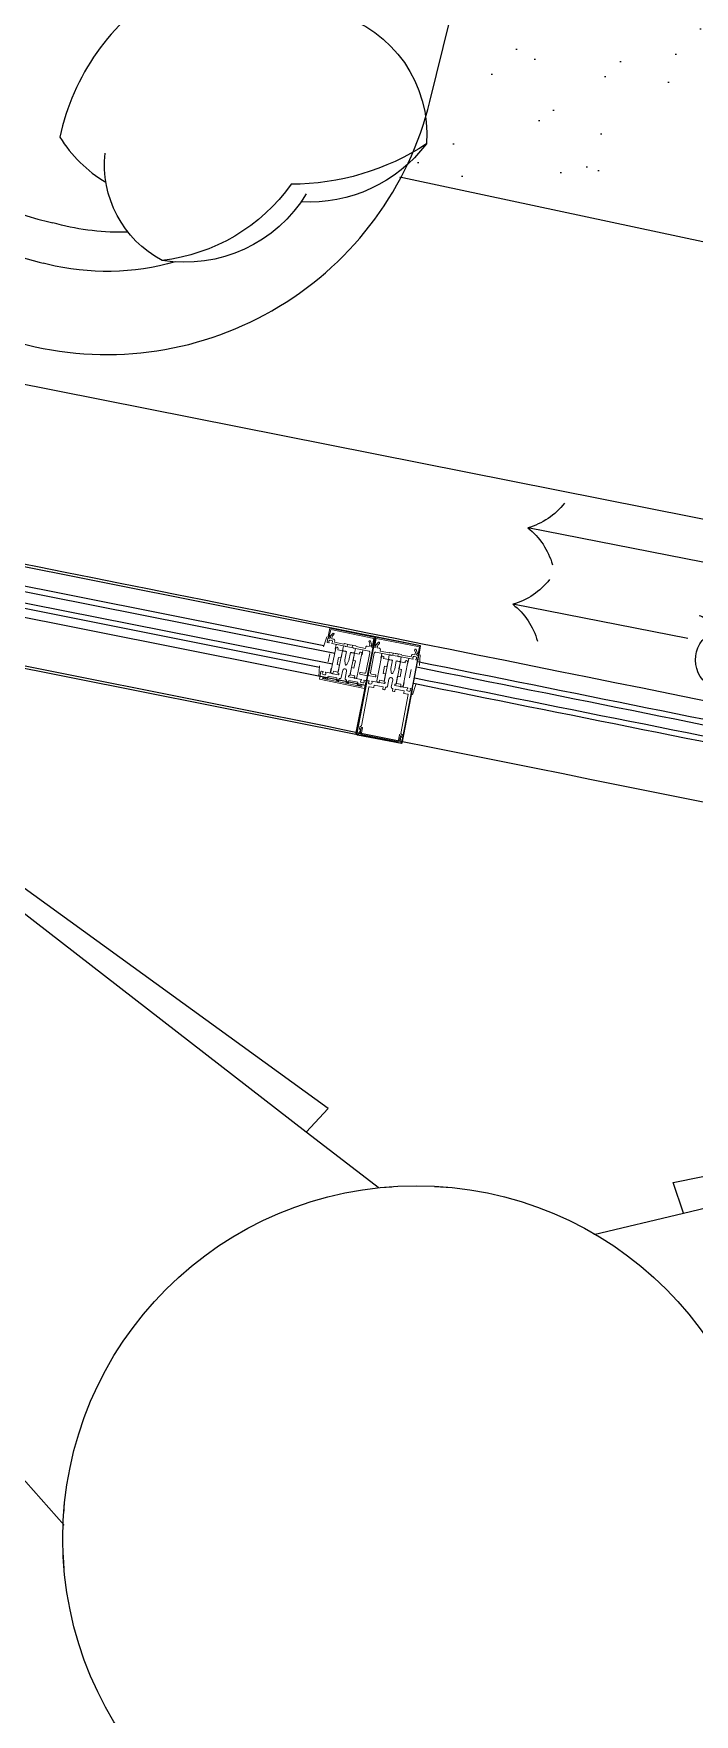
# Model space of a CAD drawing. Extents: x -678889171 to 586587, y -792238163 to 335485.
# Drawn here: x 59287 to 60003, y 21717 to 23540 of the extents above; entities that cross this region are included whole.
import ezdxf
from ezdxf.xclip import XClip

# ---------------------------------------------------------------- set-up
doc = ezdxf.new("R2010")
doc.units = 0
doc.header["$MEASUREMENT"] = 0
doc.header["$XCLIPFRAME"] = 2
doc.set_wipeout_variables(frame=1)
doc.layers.get('0').update_dxf_attribs({"color": 8})
for name, color, linetype in [('9TH-FURN$0$A-SITE-PATT', 252, 'Continuous'), ('XR-A-9TH-FLOOR$0$A-SITE-PATT', 252, 'Continuous'), ('XR-A-TYP 00(OUTER)$0$A-GLAZ', 252, 'Continuous'), ('XR-A-TYP 00(OUTER)$0$A-SITE-PATT', 252, 'Continuous'), ('XR-A-TYP-4TH TO 10TH (OUTER)$0$A-DIM-IN', 252, 'Continuous'), ('XR-A-TYP.furn$0$A-SITE-PATT', 252, 'Continuous'), ('XR-A-TYP.furn$0$XR-A-TYP-2-3-5-6-7-9$0$I-CLNG', 252, 'Continuous'), ('XR-A-TYP.furn$0$XR-A-TYP-2-3-5-6-7-9$0$I-FURN', 252, 'Continuous'), ('XR-A-TYP.furn$0$XR-A-TYP-2-3-5-6-7-9$0$I-FURN-CHAR', 252, 'Continuous'), ('XR-A-TYP.furn$0$XR-A-TYP-2-3-5-6-7-9$0$I-FURN-FLOR', 252, 'Continuous'), ('XR-A-TYP.furn$0$XR-A-TYP-2-3-5-6-7-9$0$I-FURN-PATT', 252, 'Continuous'), ('XR-A-TYP.furn$0$XR-A-TYP-2-3-5-6-7-9$0$I-WIPEOUT', 252, 'Continuous')]:
    doc.layers.add(name, color=color, linetype=linetype)
doc.layers.add('XR-A-TYP 00(OUTER)$0$Main entrance$0$A-ELEV-GLAZ', color=252, linetype='Continuous', lineweight=20)

# ---------------------------------------------------------------- blocks, each defined once
blk = doc.blocks.new('XR-A-TYP 00(OUTER)$0$m')
at = {"layer": 'XR-A-TYP 00(OUTER)$0$Main entrance$0$A-ELEV-GLAZ'}
for p, q in [((12664.2, 190975.7, 0), (12663.8, 190966.3, 0)), ((12664.2, 190975.7, 0), (12663.8, 190966.3, 0)), ((12714.1, 190973.9, 0), (12664.2, 190975.7, 0)), ((12665.3, 190964.8, 0), (12664.4, 190964.8, 0)), ((12665.3, 190964.8, 0), (12664.4, 190964.8, 0)), ((12664.9, 190966.7, 0), (12665.2, 190974.4, 0)), ((12665.5, 190966.6, 0), (12664.9, 190966.7, 0)), ((12665.1, 190965, 0), (12665.5, 190965, 0)), ((12665.2, 190974.4, 0), (12713, 190972.7, 0)), ((12668, 190970.6, 0), (12665.7, 190966.8, 0)), ((12668, 190964.7, 0), (12668.1, 190967.5, 0)), ((12668.1, 190967.5, 0), (12669.5, 190969.7, 0)), ((12708.4, 190968.3, 0), (12709.6, 190966, 0)), ((12709.6, 190966, 0), (12709.5, 190963.2, 0)), ((12712, 190965.1, 0), (12709.9, 190969.1, 0)), ((12712.8, 190965, 0), (12712.1, 190965, 0)), ((12713, 190972.7, 0), (12712.8, 190965, 0)), ((12713.8, 190964.5, 0), (12714.1, 190973.9, 0)), ((12663.8, 190964.2, 0), (12662.7, 190933.4, 0)), ((12663.8, 190964.2, 0), (12663.6, 190960.2, 0)), ((12664.9, 190936.7, 0), (12665.7, 190958.5, 0)), ((12667, 190959.7, 0), (12683.8, 190959.1, 0)), ((12670.4, 190964.6, 0), (12668, 190964.7, 0)), ((12671.6, 190961.6, 0), (12671.6, 190963.3, 0)), ((12681.8, 190961.3, 0), (12671.6, 190961.6, 0)), ((12674, 190955.5, 0), (12673.1, 190929, 0)), ((12673.7, 190959.4, 0), (12673.6, 190954.2, 0)), ((12676.6, 190954.1, 0), (12676.7, 190955.4, 0)), ((12681.8, 190953.9, 0), (12676.6, 190954.1, 0)), ((12681.8, 190953.9, 0), (12680.9, 190929.2, 0)), ((12681.5, 190945.9, 0), (12681.8, 190953.9, 0)), ((12682.3, 190961.8, 0), (12681.8, 190961.3, 0)), ((12681.8, 190953.9, 0), (12682, 190959.2, 0)), ((12682.6, 190953.8, 0), (12681.8, 190953.9, 0)), ((12683.1, 190953.8, 0), (12681.8, 190953.9, 0)), ((12683.3, 190959.1, 0), (12682, 190959.2, 0)), ((12688.4, 190961.6, 0), (12682.3, 190961.8, 0)), ((12683, 190954.1, 0), (12682.6, 190953.8, 0)), ((12683.3, 190953.8, 0), (12683, 190954.1, 0)), ((12684.8, 190953.8, 0), (12683.3, 190953.8, 0)), ((12683.8, 190959.1, 0), (12684.1, 190958.8, 0)), ((12684.1, 190958.8, 0), (12684.5, 190959.1, 0)), ((12684.5, 190959.1, 0), (12692.7, 190958.8, 0)), ((12685.1, 190954.1, 0), (12684.8, 190953.8, 0)), ((12685.4, 190953.7, 0), (12685.1, 190954.1, 0)), ((12686.3, 190953.7, 0), (12685.4, 190953.7, 0)), ((12685.8, 190959, 0), (12685.9, 190961.7, 0)), ((12686, 190944.6, 0), (12686.3, 190953.7, 0)), ((12688.7, 190961.2, 0), (12688.4, 190961.6, 0)), ((12689, 190961.6, 0), (12688.7, 190961.2, 0)), ((12695, 190961.3, 0), (12689, 190961.6, 0)), ((12690.5, 190953.6, 0), (12690.2, 190944.5, 0)), ((12691.4, 190953.5, 0), (12690.5, 190953.6, 0)), ((12691.4, 190958.8, 0), (12691.5, 190961.5, 0)), ((12691.7, 190953.8, 0), (12691.4, 190953.5, 0)), ((12692, 190953.5, 0), (12691.7, 190953.8, 0)), ((12693.5, 190953.4, 0), (12692, 190953.5, 0)), ((12692.7, 190958.8, 0), (12693, 190958.4, 0)), ((12693, 190958.4, 0), (12693.3, 190958.8, 0)), ((12693.3, 190958.8, 0), (12708.1, 190958.2, 0)), ((12693.9, 190953.8, 0), (12693.5, 190953.4, 0)), ((12695, 190953.4, 0), (12693.7, 190953.4, 0)), ((12695.2, 190958.7, 0), (12693.9, 190958.7, 0)), ((12694.2, 190953.4, 0), (12693.9, 190953.8, 0)), ((12694.1, 190928.8, 0), (12695, 190953.4, 0)), ((12695, 190953.4, 0), (12694.2, 190953.4, 0)), ((12694.7, 190945.5, 0), (12695, 190953.4, 0)), ((12695.5, 190960.8, 0), (12695, 190961.3, 0)), ((12695.2, 190958.7, 0), (12695, 190953.4, 0)), ((12695, 190953.4, 0), (12700.2, 190953.2, 0)), ((12705.7, 190960.4, 0), (12695.5, 190960.8, 0)), ((12700.2, 190953.2, 0), (12700.2, 190954.5, 0)), ((12702.9, 190954.4, 0), (12701.9, 190928, 0)), ((12703.4, 190958.4, 0), (12703.2, 190953.1, 0)), ((12705.8, 190962, 0), (12705.7, 190960.4, 0)), ((12709.5, 190963.2, 0), (12707.1, 190963.3, 0)), ((12707.4, 190937.8, 0), (12707.7, 190946.9, 0)), ((12707.8, 190960.1, 0), (12707.9, 190960.4, 0)), ((12708.9, 190961.4, 0), (12710.8, 190961.3, 0)), ((12711.4, 190958.1, 0), (12713.1, 190958, 0)), ((12711.8, 190960.2, 0), (12711.8, 190960, 0)), ((12712.1, 190963.3, 0), (12712.5, 190963.3, 0)), ((12713.1, 190963, 0), (12712.3, 190963.1, 0)), ((12713.6, 190958.5, 0), (12713.7, 190962.4, 0)), ((12716.3, 190952.6, 0), (12715.1, 190964.1, 0)), ((12662.7, 190933.4, 0), (12670.5, 190933.1, 0)), ((12670.6, 190935.2, 0), (12666.1, 190935.4, 0)), ((12671.1, 190933.7, 0), (12671.2, 190934.5, 0)), ((12675.7, 190928.9, 0), (12675.8, 190930.3, 0)), ((12675.8, 190930.3, 0), (12680.9, 190930.1, 0)), ((12678.6, 190938.1, 0), (12678.9, 190946, 0)), ((12681.2, 190938, 0), (12678.6, 190938.1, 0)), ((12678.9, 190946, 0), (12681.5, 190945.9, 0)), ((12680.9, 190930.1, 0), (12681.2, 190938, 0)), ((12681.1, 190929, 0), (12682, 190929, 0)), ((12682.2, 190928.8, 0), (12682.1, 190927.6, 0)), ((12685.5, 190933, 0), (12685.3, 190924.9, 0)), ((12687, 190940, 0), (12686, 190944.6, 0)), ((12690.2, 190944.5, 0), (12688.8, 190939.9, 0)), ((12689.5, 190924.8, 0), (12689.8, 190932.8, 0)), ((12692.8, 190927.2, 0), (12692.9, 190928.4, 0)), ((12693.1, 190928.6, 0), (12693.9, 190928.6, 0)), ((12694.2, 190929.6, 0), (12694.5, 190937.5, 0)), ((12699.3, 190929.4, 0), (12694.2, 190929.6, 0)), ((12694.5, 190937.5, 0), (12697.1, 190937.4, 0)), ((12697.4, 190945.4, 0), (12694.7, 190945.5, 0)), ((12697.1, 190937.4, 0), (12697.4, 190945.4, 0)), ((12699.3, 190928.1, 0), (12699.3, 190929.4, 0)), ((12702.3, 190926.7, 0), (12702.5, 190932, 0)), ((12715.5, 190931.5, 0), (12713.5, 190920.1, 0)), ((12662.5, 190927.7, 0), (12660.3, 190868.4)), ((12662.5, 190927.7, 0), (12660.3, 190868.4)), ((12664.6, 190928, 0), (12662.9, 190928.1, 0)), ((12665.5, 190921.1, 0), (12664, 190878.4)), ((12664.2, 190925.9, 0), (12664.2, 190926.1, 0)), ((12667.1, 190924.7, 0), (12665.2, 190924.8, 0)), ((12670.4, 190921.3, 0), (12666, 190921.5, 0)), ((12675.4, 190927.6, 0), (12667.9, 190927.9, 0)), ((12668.2, 190926, 0), (12668.2, 190925.8, 0)), ((12670.9, 190924.2, 0), (12670.8, 190921.7, 0)), ((12680.7, 190923.8, 0), (12670.9, 190924.2, 0)), ((12675.7, 190927.3, 0), (12675.4, 190927.6, 0)), ((12676, 190927.6, 0), (12675.7, 190927.3, 0)), ((12681.9, 190927.4, 0), (12676, 190927.6, 0)), ((12680.6, 190921.4, 0), (12680.7, 190923.8, 0)), ((12682.7, 190920.9, 0), (12681, 190920.9, 0)), ((12683.9, 190923.7, 0), (12683.2, 190923.7, 0)), ((12683.2, 190923.7, 0), (12683.2, 190921.3, 0)), ((12691.4, 190923.4, 0), (12690.7, 190923.5, 0)), ((12691.3, 190921, 0), (12691.4, 190923.4, 0)), ((12693.4, 190920.5, 0), (12691.7, 190920.6, 0)), ((12698.9, 190926.8, 0), (12693, 190927, 0)), ((12703.7, 190923, 0), (12693.9, 190923.3, 0)), ((12693.9, 190923.3, 0), (12693.9, 190920.9, 0)), ((12699.2, 190926.5, 0), (12698.9, 190926.8, 0)), ((12699.5, 190926.8, 0), (12699.2, 190926.5, 0)), ((12707, 190926.5, 0), (12699.5, 190926.8, 0)), ((12703.7, 190920.6, 0), (12703.7, 190923, 0)), ((12708.5, 190920, 0), (12704.1, 190920.1, 0)), ((12706.6, 190924.4, 0), (12706.6, 190924.6, 0)), ((12707.4, 190876.8), (12708.9, 190919.5, 0)), ((12709.5, 190923.2, 0), (12707.6, 190923.3, 0)), ((12712, 190926.3, 0), (12710.3, 190926.4, 0)), ((12710.3, 190866.6), (12712.4, 190925.9, 0)), ((12710.6, 190924.5, 0), (12710.5, 190924.2, 0)), ((12661.9, 190869.3), (12663.9, 190874.2)), ((12662.4, 190876.9), (12664, 190878.4)), ((12662.4, 190874.9), (12662.4, 190876.9)), ((12663.9, 190874.2), (12663, 190874.3)), ((12707.4, 190876.8), (12708.8, 190875.3)), ((12708.8, 190875.3), (12708.7, 190873.3)), ((12660.7, 190868.2), (12661.9, 190869.3)), ((12708.1, 190872.7), (12707.2, 190872.7)), ((12707.2, 190872.7), (12708.9, 190867.7)), ((12708.9, 190867.7), (12709.9, 190866.5))]:
    blk.add_line(p, q, dxfattribs=at)
at = {"layer": 'XR-A-TYP 00(OUTER)$0$Main entrance$0$A-ELEV-GLAZ', "elevation": 0}
blk.add_lwpolyline([(12709.6, 190866, 0.668179), (12709.8, 190866.3), (12708.1, 190868.2), (12707.1, 190868.2), (12707.2, 190872.7), (12707.9, 190872.7), (12706.6, 190875.1, 0.767327), (12706, 190875), (12705.7, 190867.4), (12665, 190868.9), (12665.2, 190876.4, 0.767327), (12664.7, 190876.6), (12663.2, 190874.3), (12663.9, 190874.2), (12663.7, 190869.7), (12662.7, 190869.8), (12660.8, 190868.1, 0.668179), (12661, 190867.7)], format="xyb", close=True, dxfattribs=at)
at = {"layer": 'XR-A-TYP 00(OUTER)$0$Main entrance$0$A-ELEV-GLAZ'}
for centre, radius, start, end in [((12665.1, 190966.2, 0), 1.27, 177.9564, 267.9564), ((12664.4, 190964.1, 0), 0.635, 87.9564, 177.9564), ((12664.4, 190964.1, 0), 0.635, 87.9564, 177.9564), ((12665.3, 190965.8, 0), 1.06, 267.9564, 69.2935), ((12665.5, 190965.8, 0), 0.847, 267.9564, 87.9564), ((12668.8, 190970.1, 0), 0.847, 327.9564, 147.9564), ((12709.2, 190968.7, 0), 0.847, 27.9564, 207.9564), ((12712.3, 190964.1, 0), 1.06, 106.6194, 267.9564), ((12712.1, 190964.1, 0), 0.847, 87.9564, 267.9564), ((12666.9, 190958.4, 0), 1.27, 87.9564, 177.9564), ((12670.4, 190963.3, 0), 1.27, 357.9564, 87.9564), ((12675.4, 190955.4, 0), 1.32, 357.9564, 177.9564), ((12701.5, 190954.5, 0), 1.32, 357.9564, 177.9564), ((12707.1, 190962, 0), 1.27, 87.9564, 177.9564), ((12709.7, 190960.1, 0), 1.91, 177.9564, 223.1461), ((12708.9, 190960.3, 0), 1.06, 87.9564, 177.9564), ((12708.1, 190958.5, 0), 0.318, 267.9564, 43.1461), ((12710.8, 190960.2, 0), 1.06, 357.9564, 87.9564), ((12711.4, 190958.4, 0), 0.318, 132.7668, 267.9564), ((12709.9, 190960.1, 0), 1.91, 312.7668, 357.9564), ((12712.5, 190964.5, 0), 1.27, 267.9564, 357.9564), ((12713.1, 190962.4, 0), 0.635, 357.9564, 87.9564), ((12713.2, 190958.5, 0), 0.423, 267.9564, 357.9564), ((12666.2, 190936.6, 0), 1.27, 177.9564, 267.9564), ((12670.5, 190933.7, 0), 0.635, 267.9564, 357.9564), ((12670.5, 190934.6, 0), 0.635, 357.9564, 87.9564), ((12674.4, 190929, 0), 1.32, 177.9564, 357.9564), ((12681.1, 190929.2, 0), 0.212, 177.9564, 267.9564), ((12681.9, 190928.8, 0), 0.212, 357.9564, 87.9564), ((12687.7, 190932.9, 0), 2.12, 357.9564, 177.9564), ((12687.9, 190940.2, 0), 0.911, 192.9564, 342.9564), ((12693.1, 190928.4, 0), 0.212, 87.9564, 177.9564), ((12693.9, 190928.8, 0), 0.212, 267.9564, 357.9564), ((12662.9, 190927.6, 0), 0.423, 87.9564, 177.9564), ((12666.1, 190926.1, 0), 1.91, 132.7668, 177.9564), ((12665.3, 190925.9, 0), 1.06, 177.9564, 267.9564), ((12664.6, 190927.7, 0), 0.318, 312.7668, 87.9564), ((12665.9, 190921.1, 0), 0.423, 87.9564, 177.9564), ((12667.1, 190925.8, 0), 1.06, 267.9564, 357.9564), ((12667.9, 190927.6, 0), 0.318, 87.9564, 223.1461), ((12666.3, 190926, 0), 1.91, 357.9564, 43.1461), ((12670.4, 190921.7, 0), 0.423, 267.9564, 357.9564), ((12681, 190921.4, 0), 0.423, 177.9564, 267.9564), ((12681.9, 190927.6, 0), 0.212, 267.9564, 357.9564), ((12682.7, 190921.3, 0), 0.423, 267.9564, 357.9564), ((12684, 190925, 0), 1.27, 267.9564, 357.9564), ((12690.8, 190924.7, 0), 1.27, 177.9564, 267.9564), ((12691.7, 190921, 0), 0.423, 177.9564, 267.9564), ((12693, 190927.2, 0), 0.212, 177.9564, 267.9564), ((12693.4, 190920.9, 0), 0.423, 267.9564, 357.9564), ((12700.6, 190928, 0), 1.32, 177.9564, 357.9564), ((12704.1, 190920.5, 0), 0.423, 177.9564, 267.9564), ((12708.5, 190924.5, 0), 1.91, 132.7668, 177.9564), ((12707.6, 190924.4, 0), 1.06, 177.9564, 267.9564), ((12707, 190926.2, 0), 0.318, 312.7668, 87.9564), ((12708.5, 190919.5, 0), 0.423, 357.9564, 87.9564), ((12709.5, 190924.3, 0), 1.06, 267.9564, 357.9564), ((12710.3, 190926.1, 0), 0.318, 87.9564, 223.1461), ((12708.6, 190924.5, 0), 1.91, 357.9564, 43.1461), ((12712, 190925.9, 0), 0.423, 357.9564, 87.9564), ((12663, 190874.9), 0.635, 177.9564, 267.9564), ((12660.6, 190868.4), 0.211, 177.9564, 312.9564), ((12708.1, 190873.3), 0.635, 267.9564, 357.9564), ((12710.1, 190866.6), 0.211, 222.9564, 357.9564)]:
    blk.add_arc(centre, radius, start, end, dxfattribs=at)
blk = doc.blocks.new('XR-A-TYP 00(OUTER)$0$conc w')
at = {"layer": 'XR-A-TYP 00(OUTER)$0$Main entrance$0$A-ELEV-GLAZ'}
for p, q in [((83819.6, 6992.5), (83819.6, 6983.1)), ((83869.6, 6992.5), (83819.6, 6992.5)), ((83819.6, 6992.5), (83819.6, 6983.1)), ((83820.7, 6983.5), (83820.7, 6991.2)), ((83820.7, 6991.2), (83868.5, 6991.2)), ((83821.3, 6983.5), (83820.7, 6983.5)), ((83820.9, 6981.8), (83821.3, 6981.8)), ((83823.6, 6987.5), (83821.4, 6983.7)), ((83823.8, 6984.5), (83825.1, 6986.7)), ((83823.8, 6981.6), (83823.8, 6984.5)), ((83864.1, 6986.7), (83865.4, 6984.5)), ((83865.4, 6984.5), (83865.4, 6981.6)), ((83867.8, 6983.7), (83865.5, 6987.5)), ((83868.5, 6983.5), (83867.9, 6983.5)), ((83867.9, 6981.8), (83868.3, 6981.8)), ((83868.5, 6991.2), (83868.5, 6983.5)), ((83869.6, 6983.1), (83869.6, 6992.5)), ((83872.5, 6971.3), (83870.9, 6982.7)), ((83819.6, 6981), (83819.6, 6977)), ((83819.6, 6981), (83819.6, 6950.2)), ((83821.1, 6981.6), (83820.2, 6981.6)), ((83821.1, 6981.6), (83820.2, 6981.6)), ((83821.7, 6953.5), (83821.7, 6975.3)), ((83823, 6976.6), (83839.8, 6976.6)), ((83826.2, 6981.6), (83823.8, 6981.6)), ((83827.5, 6978.7), (83827.5, 6980.3)), ((83837.7, 6978.7), (83827.5, 6978.7)), ((83829.7, 6976.6), (83829.7, 6971.3)), ((83830.2, 6972.6), (83830.2, 6946.2)), ((83832.8, 6971.3), (83832.8, 6972.6)), ((83838, 6971.3), (83832.8, 6971.3)), ((83838.2, 6979.3), (83837.7, 6978.7)), ((83838, 6971.3), (83838, 6976.6)), ((83839.3, 6976.6), (83838, 6976.6)), ((83838.8, 6971.3), (83838, 6971.3)), ((83838, 6971.3), (83838, 6946.7)), ((83839.3, 6971.3), (83838, 6971.3)), ((83838, 6963.4), (83838, 6971.3)), ((83844.3, 6979.3), (83838.2, 6979.3)), ((83839.1, 6971.6), (83838.8, 6971.3)), ((83839.5, 6971.3), (83839.1, 6971.6)), ((83841, 6971.3), (83839.5, 6971.3)), ((83839.8, 6976.6), (83840.2, 6976.3)), ((83840.2, 6976.3), (83840.5, 6976.6)), ((83840.5, 6976.6), (83848.7, 6976.6)), ((83841.3, 6971.6), (83841, 6971.3)), ((83841.6, 6971.3), (83841.3, 6971.6)), ((83842.5, 6971.3), (83841.6, 6971.3)), ((83841.8, 6976.6), (83841.8, 6979.3)), ((83842.5, 6962.2), (83842.5, 6971.3)), ((83844.6, 6978.9), (83844.3, 6979.3)), ((83844.9, 6979.3), (83844.6, 6978.9)), ((83850.9, 6979.3), (83844.9, 6979.3)), ((83847.6, 6971.3), (83846.7, 6971.3)), ((83846.7, 6971.3), (83846.7, 6962.2)), ((83847.4, 6976.6), (83847.4, 6979.3)), ((83847.9, 6971.6), (83847.6, 6971.3)), ((83848.2, 6971.3), (83847.9, 6971.6)), ((83849.7, 6971.3), (83848.2, 6971.3)), ((83848.7, 6976.6), (83849, 6976.3)), ((83849, 6976.3), (83849.4, 6976.6)), ((83849.4, 6976.6), (83864.1, 6976.6)), ((83850.1, 6971.6), (83849.7, 6971.3)), ((83851.2, 6976.6), (83849.9, 6976.6)), ((83851.2, 6971.3), (83849.9, 6971.3)), ((83850.4, 6971.3), (83850.1, 6971.6)), ((83851.2, 6971.3), (83850.4, 6971.3)), ((83851.5, 6978.7), (83850.9, 6979.3)), ((83851.2, 6976.6), (83851.2, 6971.3)), ((83851.2, 6971.3), (83856.4, 6971.3)), ((83851.2, 6963.4), (83851.2, 6971.3)), ((83851.2, 6946.7), (83851.2, 6971.3)), ((83861.7, 6978.7), (83851.5, 6978.7)), ((83856.4, 6971.3), (83856.4, 6972.6)), ((83859, 6972.6), (83859, 6946.2)), ((83859.4, 6976.6), (83859.4, 6971.3)), ((83861.7, 6980.3), (83861.7, 6978.7)), ((83865.4, 6981.6), (83863, 6981.6)), ((83863.8, 6978.5), (83863.8, 6978.7)), ((83864.1, 6956.2), (83864.1, 6965.3)), ((83864.9, 6979.8), (83866.7, 6979.8)), ((83867.4, 6976.6), (83869.2, 6976.6)), ((83867.8, 6978.7), (83867.8, 6978.5)), ((83869, 6981.6), (83868.1, 6981.6)), ((83869.6, 6977), (83869.6, 6981)), ((83819.6, 6950.2), (83827.4, 6950.2)), ((83827.4, 6952.3), (83823, 6952.3)), ((83828.1, 6950.8), (83828.1, 6951.6)), ((83832.8, 6947.5), (83838, 6947.5)), ((83832.8, 6946.2), (83832.8, 6947.5)), ((83835.3, 6955.4), (83835.3, 6963.4)), ((83835.3, 6963.4), (83838, 6963.4)), ((83838, 6955.4), (83835.3, 6955.4)), ((83838, 6947.5), (83838, 6955.4)), ((83838.2, 6946.5), (83839, 6946.5)), ((83839.2, 6946.3), (83839.2, 6945.1)), ((83843.7, 6957.6), (83842.5, 6962.2)), ((83842.5, 6950.6), (83842.5, 6942.5)), ((83846.7, 6962.2), (83845.5, 6957.6)), ((83846.7, 6942.5), (83846.7, 6950.6)), ((83850, 6945.1), (83850, 6946.3)), ((83850.2, 6946.5), (83851, 6946.5)), ((83853.9, 6963.4), (83851.2, 6963.4)), ((83851.2, 6955.4), (83853.9, 6955.4)), ((83851.2, 6947.5), (83851.2, 6955.4)), ((83856.4, 6947.5), (83851.2, 6947.5)), ((83853.9, 6955.4), (83853.9, 6963.4)), ((83856.4, 6946.2), (83856.4, 6947.5)), ((83859.4, 6944.9), (83859.4, 6950.2)), ((83872.5, 6950.2), (83870.9, 6938.7)), ((83819.6, 6944.4), (83819.6, 6936.2, 0)), ((83819.6, 6944.4), (83819.6, 6936.4)), ((83819.6, 6936.2), (83869.6, 6936.2)), ((83821.8, 6944.9), (83820, 6944.9)), ((83821.4, 6942.7), (83821.4, 6943)), ((83824.3, 6941.7), (83822.5, 6941.7)), ((83822.9, 6938), (83822.9, 6937.5, 0)), ((83866.3, 6937.5), (83822.9, 6937.5)), ((83827.7, 6938.4), (83823.3, 6938.4)), ((83832.5, 6944.9), (83825.1, 6944.9)), ((83825.4, 6943), (83825.4, 6942.7)), ((83838, 6941.2), (83828.2, 6941.2)), ((83828.2, 6941.2), (83828.2, 6938.8)), ((83832.8, 6944.5), (83832.5, 6944.9)), ((83833.1, 6944.9), (83832.8, 6944.5)), ((83839, 6944.9), (83833.1, 6944.9)), ((83838, 6938.8), (83838, 6941.2)), ((83840.1, 6938.4), (83838.4, 6938.4)), ((83841.2, 6941.2), (83840.5, 6941.2)), ((83840.5, 6941.2), (83840.5, 6938.8)), ((83848.7, 6941.2), (83848, 6941.2)), ((83848.7, 6938.8), (83848.7, 6941.2)), ((83850.8, 6938.4), (83849.1, 6938.4)), ((83856.1, 6944.9), (83850.2, 6944.9)), ((83861, 6941.2), (83851.2, 6941.2)), ((83851.2, 6941.2), (83851.2, 6938.8)), ((83856.4, 6944.5), (83856.1, 6944.9)), ((83856.7, 6944.9), (83856.4, 6944.5)), ((83864.1, 6944.9), (83856.7, 6944.9)), ((83861, 6938.8), (83861, 6941.2)), ((83865.9, 6938.4), (83861.4, 6938.4)), ((83863.8, 6942.7), (83863.8, 6943)), ((83866.7, 6941.7), (83864.9, 6941.7)), ((83866.3, 6937.5, 0), (83866.3, 6938)), ((83869.2, 6944.9), (83867.4, 6944.9)), ((83867.8, 6943), (83867.8, 6942.7)), ((83869.6, 6936.2, 0), (83869.6, 6944.4))]:
    blk.add_line(p, q, dxfattribs=at)
for centre, radius, start, end in [((83820.9, 6983.1), 1.27, 180, 270), ((83821.1, 6982.7), 1.06, 270, 71.3371), ((83821.3, 6982.7), 0.847, 270, 90), ((83824.4, 6987.1), 0.847, 330, 150), ((83864.8, 6987.1), 0.847, 30, 210), ((83868.1, 6982.7), 1.06, 108.6629, 270), ((83867.9, 6982.7), 0.847, 90, 270), ((83868.3, 6983.1), 1.27, 270, 360), ((83820.2, 6981), 0.635, 90, 180), ((83820.2, 6981), 0.635, 90, 180), ((83823, 6975.3), 1.27, 90, 180), ((83826.2, 6980.3), 1.27, 360, 90), ((83831.5, 6972.6), 1.32, 360, 180), ((83857.7, 6972.6), 1.32, 360, 180), ((83863, 6980.3), 1.27, 90, 180), ((83864.9, 6978.7), 1.06, 90, 180), ((83865.7, 6978.5), 1.91, 180, 225.1897), ((83864.1, 6976.9), 0.318, 270, 45.1897), ((83866.7, 6978.7), 1.06, 360, 90), ((83867.4, 6976.9), 0.318, 134.8103, 270), ((83865.9, 6978.5), 1.91, 314.8103, 360), ((83869, 6981), 0.635, 360, 90), ((83869.2, 6977), 0.423, 270, 0), ((83823, 6953.5), 1.27, 180, 270), ((83827.4, 6951.6), 0.635, 360, 90), ((83827.4, 6950.8), 0.635, 270, 360), ((83831.5, 6946.2), 1.32, 180, 360), ((83838.2, 6946.7), 0.212, 180, 270), ((83839, 6946.3), 0.212, 360, 90), ((83844.6, 6950.6), 2.12, 360, 180), ((83844.6, 6957.8), 0.911, 195, 345), ((83850.2, 6946.3), 0.212, 90, 180), ((83851, 6946.7), 0.212, 270, 360), ((83857.7, 6946.2), 1.32, 180, 360), ((83820, 6944.4), 0.423, 90, 180), ((83823.3, 6943), 1.91, 134.8103, 180), ((83822.5, 6942.7), 1.06, 180, 270), ((83821.8, 6944.5), 0.318, 314.8103, 90), ((83823.3, 6938), 0.423, 90, 180), ((83824.3, 6942.7), 1.06, 270, 360), ((83825.1, 6944.5), 0.318, 90, 225.1897), ((83823.5, 6943), 1.91, 360, 45.1897), ((83827.7, 6938.8), 0.423, 270, 360), ((83838.4, 6938.8), 0.423, 180, 270), ((83839, 6945.1), 0.212, 270, 360), ((83840.1, 6938.8), 0.423, 270, 360), ((83841.2, 6942.5), 1.27, 270, 360), ((83848, 6942.5), 1.27, 180, 270), ((83849.1, 6938.8), 0.423, 180, 270), ((83850.2, 6945.1), 0.212, 180, 270), ((83850.8, 6938.8), 0.423, 270, 0), ((83861.4, 6938.8), 0.423, 180, 270), ((83865.7, 6943), 1.91, 134.8103, 180), ((83864.9, 6942.7), 1.06, 180, 270), ((83864.1, 6944.5), 0.318, 314.8103, 90), ((83865.9, 6938), 0.423, 0, 90), ((83866.7, 6942.7), 1.06, 270, 360), ((83867.4, 6944.5), 0.318, 90, 225.1897), ((83865.9, 6943), 1.91, 360, 45.1897), ((83869.2, 6944.4), 0.423, 360, 90)]:
    blk.add_arc(centre, radius, start, end, dxfattribs=at)
blk = doc.blocks.new('XR-A-TYP 00(OUTER)$0$2nd floor towers$0$xref units$0$Sl-Dr-1500')
at = {"layer": 'XR-A-TYP 00(OUTER)$0$A-GLAZ'}
for p, q in [((474.2, 7.6, 0), (525, 7.9, 0)), ((474.2, 7.6, 0), (475, -100.1, 0)), ((525, 7.9, 0), (525, -100.1, 0)), ((525, 7.9, 0), (2125, 7.9, 0)), ((525, 7.9, 0), (2125, 7.9, 0)), ((525, -100.1, 0), (525, -42.1, 0)), ((525, -46.1, 0), (2075, -46.1, 0)), ((1300, -61.9, 0), (564.8, -62.1, 0)), ((1300, -55.9, 0), (578.1, -56.1, 0)), ((1300, -73.9, 0), (564.7, -74.1, 0)), ((1300, -79.9, 0), (577.9, -80.1, 0)), ((475, -100.1, 0), (2175, -100.1, 0))]:
    blk.add_line(p, q, dxfattribs=at)
at = {"layer": 'XR-A-TYP 00(OUTER)$0$A-SITE-PATT', "rotation": 182.5607056487326}
blk.add_blockref('XR-A-TYP 00(OUTER)$0$m', (4644.1, 191251.1, 0), dxfattribs=at)
at = {"layer": 'XR-A-TYP 00(OUTER)$0$A-SITE-PATT', "xscale": -0.9999999999999994, "rotation": 179.5442117813893}
blk.add_blockref('XR-A-TYP 00(OUTER)$0$conc w', (-83236.2, 7559.8, 0), dxfattribs=at)
blk = doc.blocks.new('XR-A-TYP 00(OUTER)')
at = {"layer": 'XR-A-TYP 00(OUTER)$0$A-GLAZ'}
for centre, radius, start, end in [((-52725.4, -564106.6), 584925.3, 78.5338325, 78.9148392), ((-52633.9, -563655.2), 584356.6, 78.5338306, 78.9046339), ((-52725.4, -564106.6), 584905.3, 78.5387183, 78.6381612), ((-52725.4, -564106.6), 584887.3, 78.5387076, 78.6381447), ((-52725.4, -564106.6), 584899.3, 78.5387147, 78.6381557), ((-52725.4, -564106.6), 584881.3, 78.5387042, 78.6381392)]:
    blk.add_arc(centre, radius, start, end, dxfattribs=at)
at = {"layer": 'XR-A-TYP 00(OUTER)$0$A-GLAZ', "zscale": -1, "rotation": 168.7295369516562}
blk.add_blockref('XR-A-TYP 00(OUTER)$0$2nd floor towers$0$xref units$0$Sl-Dr-1500', (62953.1, 9162.5, 0), dxfattribs=at)
blk = doc.blocks.new('XR-A-TYP-4TH TO 10TH (OUTER)')
at = {"layer": 'XR-A-TYP-4TH TO 10TH (OUTER)$0$A-DIM-IN'}
ref = blk.add_blockref('XR-A-TYP 00(OUTER)', (0, 0), dxfattribs=at)
XClip(ref).set_block_clipping_path([(19908.0302680896, -24395.0039034439), (141486.3941120692, 77630.6383366612)])
blk = doc.blocks.new('XR-A-TYP.furn$0$XR-A-TYP-2-3-5-6-7-9$0$XREF_1BR$0$05BDRAPE')
for points in [[(-500, 0, 0.608416), (-485.7, 27.6, -0.608416), (-450, 96.6, -0.608416), (-414.3, 27.7, 1.932003), (-385.7, 27.7, -0.608416), (-350, 96.6, -0.608416), (-314.3, 27.7, 1.932003), (-285.7, 27.7, -0.608416), (-250, 96.6, -0.608416), (-214.3, 27.7, 1.932003), (-185.7, 27.7, -0.608416), (-150, 96.6, -0.608416), (-114.3, 27.7, 1.932003), (-85.7, 27.7, -0.608416), (-50, 96.6, -0.608416), (-14.3, 27.7, 0.608436), (0, 0, -0.608416)], [(0, 0, 0.608416), (14.3, 27.7, -0.608416), (50, 96.6, -0.608416), (85.7, 27.7, 1.932003), (114.3, 27.7, -0.608416), (150, 96.6, -0.608416), (185.7, 27.7, 1.932003), (214.3, 27.7, -0.608416), (250, 96.6, -0.608416), (285.7, 27.7, 1.932003), (314.3, 27.7, -0.608416), (350, 96.6, -0.608416), (385.7, 27.7, 1.932003), (414.3, 27.7, -0.608416), (450, 96.6, -0.608416), (485.7, 27.7, 0.608436), (500, 0, -0.608416)]]:
    blk.add_lwpolyline(points, format="xyb")
blk = doc.blocks.new('XR-A-TYP.furn$0$XR-A-TYP-2-3-5-6-7-9$0$XREF_1BR$0$GUEST T1')
blk.add_line((-974.1, -13.6), (-1214.4, -13.6))
for centre, start, end in [((-1258, 72.1), 296.9731, 333.1823), ((-1258, -99.3), 26.8177, 63.0269)]:
    blk.add_arc(centre, 96.2, start, end)
at = {"xscale": -0.9651072330830278, "yscale": 0.9651072330830278, "zscale": 0.9651072330830278}
blk.add_blockref('XR-A-TYP.furn$0$XR-A-TYP-2-3-5-6-7-9$0$XREF_1BR$0$05BDRAPE', (-482.6, -46.6), dxfattribs=at)
blk = doc.blocks.new('XR-A-TYP.furn$0$XR-A-TYP-2-3-5-6-7-9$0$XREF_1BR$0$GS-1')
at = {"xscale": -0.8044866682359963, "yscale": 0.8044866682359963, "zscale": 0.8044866682359963, "rotation": 90}
for p in [(-31.1, 38.2), (53.3, 38.2)]:
    blk.add_blockref('XR-A-TYP.furn$0$XR-A-TYP-2-3-5-6-7-9$0$XREF_1BR$0$GUEST T1', p, dxfattribs=at)
blk = doc.blocks.new('XR-A-TYP.furn$0$XR-A-TYP-2-3-5-6-7-9$0$ch14')
for p, q in [((275.5, 99.7), (216.5, 568.7)), ((-240.6, 99.7), (-250, 0)), ((250, 0), (240.6, 99.7)), ((240.6, 99.7), (275.5, 99.7)), ((-250, 0), (250, 0))]:
    blk.add_line(p, q)
blk.add_lwpolyline([(240.6, 99.7), (198, 551.6, 0.085131), (-198, 551.6), (-240.6, 99.7)], format="xyb")
blk = doc.blocks.new('XR-A-TYP.furn$0$XR-A-TYP-2-3-5-6-7-9$0$A$C00AC6B19')
blk.add_wipeout([(30.03, 172.4), (64.59, 162.21), (64.59, 162.21), (91.39, 149.24), (91.39, 149.24), (123.02, 124.46), (141.24, 103.33), (158.24, 74.74), (166.52, 53.82), (174.23, 16.37), (174.66, -10.94), (171.17, -36.42), (166.32, -54.43), (160.69, -69.3), (152.85, -85.21), (152.85, -85.21), (139.26, -105.98), (116.06, -130.98), (98.74, -144.49), (64.05, -162.86), (38.6, -170.69), (22.52, -173.55), (-3.72, -174.96), (-21.24, -173.71), (-36.42, -171.17), (-67.55, -161.44), (-94.09, -147.55), (-119.91, -127.46), (-141.36, -103.17), (-157.24, -76.82), (-168.19, -48.34), (-173.63, -21.85), (-174.64, 11.22), (-174.64, 11.22), (-167.09, 52.03), (-156.2, 78.9), (-142.67, 101.34), (-117.04, 130.1), (-98.66, 144.54), (-73.61, 158.76), (-45.84, 168.89), (-1.76, 174.99), (36.42, 171.17)]).dxf.layer = 'XR-A-TYP.furn$0$XR-A-TYP-2-3-5-6-7-9$0$I-WIPEOUT'
blk.add_circle((0, 0), 175)
blk = doc.blocks.new('XR-A-TYP.furn$0$XR-A-TYP-2-3-5-6-7-9$0$XREF_1BR$0$armm19')
blk.add_wipeout([(-365.2, 360.7), (-365.2, 90.2), (-356.2, 51), (-337.8, 25.4), (-306.6, 5.7), (-275, 0), (275, 0), (313.3, 8.5), (338.8, 26.4), (361.4, 64.3), (365.2, 90.2), (364.7, 378.1), (372.5, 406.2), (357.9, 432.9), (327.5, 521.1), (259.5, 615.7), (155.2, 688.3), (4.5, 721.3), (-117.1, 703.3), (-259.5, 615.7), (-338.6, 496.4)]).dxf.layer = 'XR-A-TYP.furn$0$XR-A-TYP-2-3-5-6-7-9$0$I-WIPEOUT'
for points in [[(0, 0), (-275, 0, -0.414214), (-365.2, 90.2), (-365.2, 360.7, -0.414214), (-4.5, 721.3), (0, 721.3), (4.5, 721.3, -0.414214), (365.2, 360.7), (365.2, 90.2, -0.414214), (275, 0), (0, 0)], [(-275, 360.7, -0.414214), (-4.5, 631.1), (0, 631.1)], [(138.8, 595.5, 0.130591), (4.5, 631.1), (0, 631.1)], [(-275, 360.7, -0.372719), (-4.5, 586.1), (0, 586.1)], [(81.4, 576.4, 0.072384), (4.5, 586.1), (0, 586.1)], [(259, 489.8, 0.306663), (124.5, 597.3, 0.30633), (36.7, 499.1, -0.872847)], [(372.5, 406.2, 0.14773), (240.8, 483.6, 0.213343), (124.5, 597.3, 0.178662)], [(266.1, 295.3, -0.165541), (238.2, 235.7, -0.425989), (-15, 494, -0.121523), (45.1, 529.6, 7.115464)], [(243.4, 292.5, 0.356772), (372.5, 406.2, 0.249542), (255.5, 499.8, -9.61688)]]:
    blk.add_lwpolyline(points, format="xyb")
blk = doc.blocks.new('XR-A-TYP.furn$0$XR-A-TYP-2-3-5-6-7-9')
at = {"layer": 'XR-A-TYP.furn$0$XR-A-TYP-2-3-5-6-7-9$0$I-FURN-PATT'}
h = blk.add_hatch(dxfattribs=at)
h.set_pattern_fill('AR-SAND', color=256, scale=3, angle=81.9245)
h.set_pattern_definition([(115.9089, (55372.73, 9458.84), (-144.7942, 24.7986), [0, -115.824, 0, -129.54, 0, -123.825]), (85.9089, (55372.73, 9458.84), (-183.5656, 175.3155), [0, -62.484, 0, -104.394, 0, -40.005]), (45.9089, (55353.9, 9367.02), (47.257, 232.545), [0, -38.1, 0, -137.16, 0, -179.07]), (35.9089, (55353.9, 9367.02), (-19.4893, 237.833), [0, -19.05, 0, -89.916, 0, -102.87])])
h.paths.add_polyline_path([(61466.1, 10079.3), (62104.5, 13262.5), (64282.8, 12827.2), (63637.3, 9615.6)])
at = {"layer": 'XR-A-TYP.furn$0$XR-A-TYP-2-3-5-6-7-9$0$I-CLNG'}
blk.add_lwpolyline([(63591, 9336.3), (59891.7, 10071.6)], dxfattribs=at)
at = {"layer": 'XR-A-TYP.furn$0$XR-A-TYP-2-3-5-6-7-9$0$I-FURN-FLOR', "elevation": 0}
blk.add_lwpolyline([(61466.1, 10079.3), (62104.5, 13262.5), (64282.8, 12827.2), (63637.3, 9615.6)], close=True, dxfattribs=at)
at = {"layer": 'XR-A-TYP.furn$0$XR-A-TYP-2-3-5-6-7-9$0$I-CLNG', "extrusion": (9.28471e-09, 4.67914e-08, 1), "rotation": 78.90445467956684}
blk.add_blockref('XR-A-TYP.furn$0$XR-A-TYP-2-3-5-6-7-9$0$XREF_1BR$0$GS-1', (63606.7, 9223, 0), dxfattribs=at)
at = {"layer": 'XR-A-TYP.furn$0$XR-A-TYP-2-3-5-6-7-9$0$I-FURN-CHAR', "rotation": 46.88743895994552}
blk.add_blockref('XR-A-TYP.furn$0$XR-A-TYP-2-3-5-6-7-9$0$ch14', (62291.3, 8582.4), dxfattribs=at)
at = {"layer": 'XR-A-TYP.furn$0$XR-A-TYP-2-3-5-6-7-9$0$I-FURN-CHAR', "xscale": -0.9999999999999989, "rotation": 288.8568709922752}
blk.add_blockref('XR-A-TYP.furn$0$XR-A-TYP-2-3-5-6-7-9$0$ch14', (62775.2, 8478.4), dxfattribs=at)
at = {"layer": 'XR-A-TYP.furn$0$XR-A-TYP-2-3-5-6-7-9$0$I-FURN', "xscale": 2.188000428559218, "yscale": 2.188000428559218, "zscale": 2.188000428559218, "rotation": 59.76975905387317}
blk.add_blockref('XR-A-TYP.furn$0$XR-A-TYP-2-3-5-6-7-9$0$A$C00AC6B19', (62502, 8385.1), dxfattribs=at)
at = {"layer": 'XR-A-TYP.furn$0$XR-A-TYP-2-3-5-6-7-9$0$I-FURN-CHAR', "xscale": -1, "rotation": 166.1794537371025}
blk.add_blockref('XR-A-TYP.furn$0$XR-A-TYP-2-3-5-6-7-9$0$XREF_1BR$0$armm19', (62248.4, 10381.3, 0), dxfattribs=at)
blk = doc.blocks.new('XR-A-TYP.furn')
at = {"layer": 'XR-A-TYP.furn$0$A-SITE-PATT'}
blk.add_blockref('XR-A-TYP.furn$0$XR-A-TYP-2-3-5-6-7-9', (0, 0), dxfattribs=at)

msp = doc.modelspace()

# ---------------------------------------------------------------- block references
at = {"layer": 'XR-A-9TH-FLOOR$0$A-SITE-PATT'}
msp.add_blockref('XR-A-TYP-4TH TO 10TH (OUTER)', (-2800.4, 13522.1), dxfattribs=at)

# ---------------------------------------------------------------- next in the draw order: block references
at = {"layer": '9TH-FURN$0$A-SITE-PATT'}
msp.add_blockref('XR-A-TYP.furn', (-2800.4, 13522.1), dxfattribs=at)

doc.saveas('drawing.dxf')
